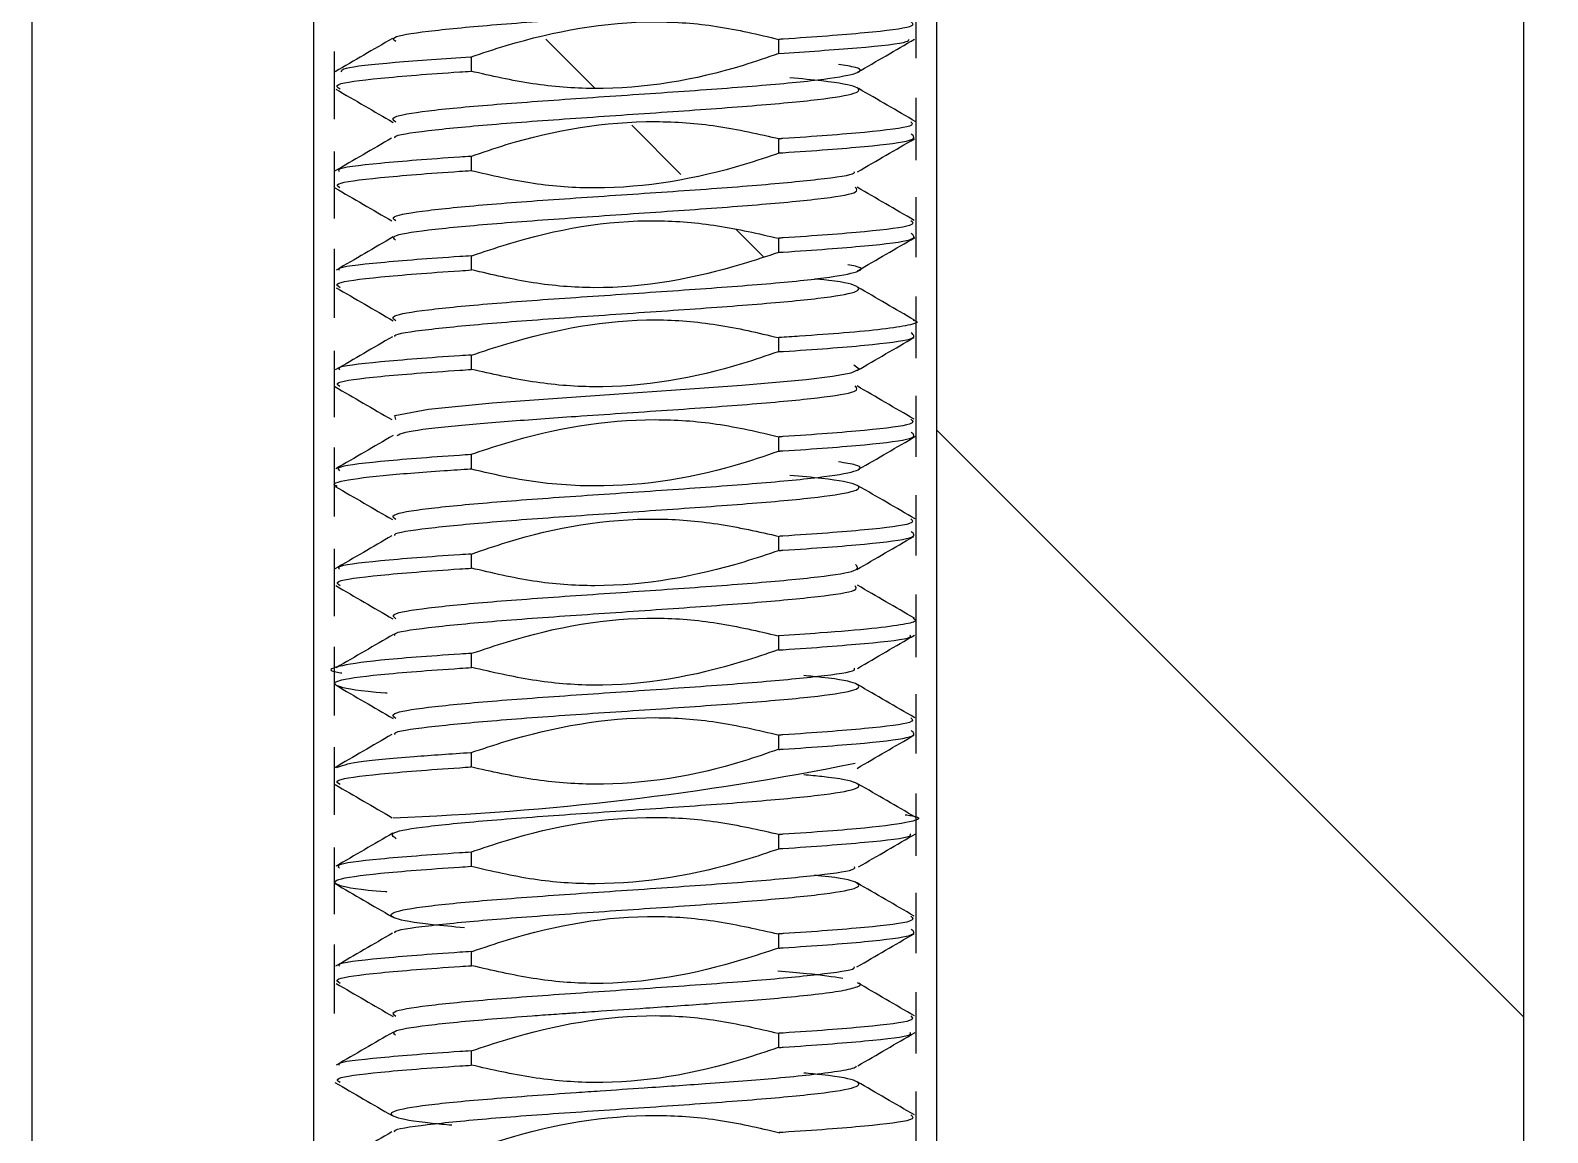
# Model space of a CAD drawing. Header units: millimetres. Extents: x 2 to 1187, y 2 to 839.
# Drawn here: x 167.85 to 169.758, y 437.91 to 439.297 of the extents above; entities that cross this region are included whole.
import ezdxf

# ---------------------------------------------------------------- set-up
doc = ezdxf.new("R2010")
doc.units = ezdxf.units.MM
doc.dimstyles.new('SLDDIMSTYLE0', dxfattribs={"dimtxt": 0.18, "dimasz": 3.302, "dimexe": 0, "dimexo": 0.0625, "dimgap": 0, "dimtad": 0, "dimtih": 1, "dimtoh": 1, "dimdec": 0, "dimrnd": 1e-09, "dimzin": 0, "dimdsep": 46, "dimtxsty": 'Standard', "dimsah": 1, "dimcen": 0.09, "dimadec": 0, "dimazin": 0, "dimtfac": 3.302, "dimtdec": 0, "dimtofl": 0, "dimtmove": 0, "dimatfit": 3, "dimfxl": 1, "dimfrac": 2, "dimtolj": 1, "dimtzin": 0, "dimarcsym": 0})

# ---------------------------------------------------------------- blocks, each defined once
blk = doc.blocks.new('SW_HATCH_1')
at = {"color": 0, "linetype": 'Continuous', "lineweight": 18}
for p, q in [((1.3776, -40.408), (1.3159, -40.3463)), ((1.486, -40.5164), (1.4241, -40.4545)), ((1.59, -40.6204), (1.5553, -40.5857)), ((2.5458, -41.5763), (1.8076, -40.838))]:
    blk.add_line(p, q, dxfattribs=at)

msp = doc.modelspace()

# ---------------------------------------------------------------- linework, layer by layer
at = {"color": 7, "linetype": 'Continuous', "lineweight": 25}
for p, q in [((167.8522, 435.3766), (167.8522, 440.6266)), ((169.728, 435.3766), (169.728, 440.6266)), ((168.206, 440.6203), (168.206, 435.3766)), ((168.9898, 435.3766), (168.9898, 440.6203)), ((168.9638, 439.262), (168.9638, 439.3371)), ((168.7914, 439.2676), (168.7914, 439.2854)), ((168.232, 439.27), (168.232, 439.1852)), ((168.4044, 439.2632), (168.4044, 439.2454)), ((168.9638, 439.1336), (168.9638, 439.2121)), ((168.7914, 439.1426), (168.7914, 439.1604)), ((168.232, 439.1445), (168.232, 439.0602)), ((168.4044, 439.1382), (168.4044, 439.1204)), ((168.9638, 439.0114), (168.9638, 439.0871)), ((168.232, 439.0219), (168.232, 438.9352)), ((168.7914, 439.0176), (168.7914, 439.0354)), ((168.4044, 439.0132), (168.4044, 438.9954)), ((168.9638, 438.8844), (168.9638, 438.9621)), ((168.7914, 438.8926), (168.7914, 438.9104)), ((168.232, 438.8937), (168.232, 438.8102)), ((168.4044, 438.8884), (168.4044, 438.8704)), ((168.9638, 438.7605), (168.9638, 438.8371)), ((168.232, 438.7721), (168.232, 438.6852)), ((168.7914, 438.7675), (168.7914, 438.7854)), ((168.4044, 438.7632), (168.4044, 438.7454)), ((168.9638, 438.6364), (168.9638, 438.7121)), ((168.7914, 438.6426), (168.7914, 438.6604)), ((168.232, 438.6445), (168.232, 438.5602)), ((168.4044, 438.6382), (168.4044, 438.6204)), ((168.9638, 438.5086), (168.9638, 438.5871)), ((168.7914, 438.5176), (168.7914, 438.5354)), ((168.232, 438.5213), (168.232, 438.4352)), ((168.4044, 438.5132), (168.4044, 438.4954)), ((168.9638, 438.3871), (168.9638, 438.4621)), ((168.7914, 438.3924), (168.7914, 438.4104)), ((168.232, 438.3954), (168.232, 438.3102)), ((168.4044, 438.3882), (168.4044, 438.3704)), ((168.9638, 438.2587), (168.9638, 438.3371)), ((168.7914, 438.2676), (168.7914, 438.2854)), ((168.232, 438.269), (168.232, 438.1852)), ((168.4044, 438.2632), (168.4044, 438.2454)), ((168.9638, 438.136), (168.9638, 438.2121)), ((168.7914, 438.1426), (168.7914, 438.1604)), ((168.232, 438.1472), (168.232, 438.0602)), ((168.4044, 438.1382), (168.4044, 438.1204)), ((168.9638, 438.0098), (168.9638, 438.0871)), ((168.7914, 438.0176), (168.7914, 438.0354)), ((168.4044, 438.0133), (168.4044, 437.9954)), ((168.9638, 437.8852), (168.9638, 437.9621))]:
    msp.add_line(p, q, dxfattribs=at)
at = {"color": 7, "linetype": 'Continuous', "lineweight": 25, "flags": 128}
msp.add_lwpolyline([(168.3095, 438.8073), (168.3083, 438.8126), (168.3507, 438.8204), (168.4308, 438.8282), (168.5363, 438.836), (168.5902, 438.8397), (168.6616, 438.8445), (168.7446, 438.8506), (168.8257, 438.8578), (168.8587, 438.8618), (168.8821, 438.8662), (168.8922, 438.8708), (168.8854, 438.8758), (168.8854, 438.8758)], dxfattribs=at)
at = {"color": 7, "linetype": 'Continuous', "lineweight": 18}
msp.add_circle((179.0979, 455.6266), 42.7508, dxfattribs=at)
at = {"color": 7, "linetype": 'Continuous', "lineweight": 25}
for centre, radius, start, end in [((179.0979, 455.6266), 56.25, 154.83497, 352.33774), ((168.1749, 441.9163), 3.6121, 272.0856, 281.377)]:
    msp.add_arc(centre, radius, start, end, dxfattribs=at)
for points, knots in [([(168.3095, 439.2826), (168.3073, 439.2843), (168.3019, 439.2887), (168.3452, 439.2957), (168.4259, 439.3035), (168.5345, 439.3114), (168.6523, 439.3191), (168.7619, 439.3268), (168.8465, 439.3346), (168.8936, 439.3424), (168.894, 439.3502), (168.8619, 439.3568), (168.8193, 439.3607), (168.8051, 439.362)], [0, 0, 0, 0, 0.0668033, 0.1650342, 0.2632653, 0.3614966, 0.4597068, 0.5579388, 0.6561721, 0.7544068, 0.852643, 0.9508805, 1, 1, 1, 1]), ([(168.4037, 439.2632), (168.4186, 439.2682), (168.4934, 439.2931), (168.5983, 439.312), (168.7142, 439.3037), (168.7653, 439.2916), (168.7913, 439.2854)], [0, 0, 0, 0, 0.119355, 0.600806, 0.797121, 1, 1, 1, 1]), ([(168.9574, 439.3078), (168.9597, 439.3057), (168.965, 439.3009), (168.9059, 439.2936), (168.8351, 439.2882), (168.7931, 439.2855), (168.7914, 439.2854)], [0, 0, 0, 0, 0.287056, 0.635998, 0.984941, 1, 1, 1, 1]), ([(168.3054, 439.2866), (168.2934, 439.2796), (168.2694, 439.2657), (168.2454, 439.2518), (168.2334, 439.2448)], [0, 0, 0, 0, 0.499668, 1, 1, 1, 1]), ([(168.7913, 439.2676), (168.8259, 439.27), (168.8975, 439.275), (168.9538, 439.281), (168.9547, 439.2847), (168.955, 439.2857)], [0, 0, 0, 0, 0.400528, 0.828748, 1, 1, 1, 1]), ([(168.8901, 439.244), (168.9021, 439.2509), (168.9261, 439.2648), (168.95, 439.2788), (168.962, 439.2857)], [0, 0, 0, 0, 0.499767, 1, 1, 1, 1]), ([(168.7911, 439.2676), (168.7763, 439.2625), (168.7016, 439.2367), (168.5963, 439.2188), (168.4807, 439.228), (168.4298, 439.2395), (168.4039, 439.2454)], [0, 0, 0, 0, 0.1194925, 0.6023388, 0.7979135, 1, 1, 1, 1]), ([(168.4041, 439.2632), (168.3706, 439.2609), (168.3016, 439.2561), (168.2442, 439.2499), (168.2413, 439.2462), (168.2403, 439.2448)], [0, 0, 0, 0, 0.381208, 0.783443, 1, 1, 1, 1]), ([(168.3098, 439.1812), (168.3068, 439.1834), (168.3003, 439.1882), (168.345, 439.1956), (168.4259, 439.2033), (168.4987, 439.2084), (168.5736, 439.2136), (168.6525, 439.2189), (168.7618, 439.2267), (168.8469, 439.2345), (168.8919, 439.2423), (168.8988, 439.2488), (168.8744, 439.2527), (168.8663, 439.254)], [0, 0, 0, 0, 0.089928, 0.197003, 0.304076, 0.411095, 0.411108, 0.51818, 0.625252, 0.732323, 0.839394, 0.946465, 1, 1, 1, 1]), ([(168.2397, 439.2227), (168.2364, 439.2247), (168.2288, 439.2294), (168.2837, 439.2366), (168.3547, 439.2422), (168.3994, 439.2451), (168.4042, 439.2454)], [0, 0, 0, 0, 0.2699279, 0.6145201, 0.9591129, 1, 1, 1, 1]), ([(168.3086, 439.1612), (168.3083, 439.1618), (168.3061, 439.1649), (168.3465, 439.1707), (168.4255, 439.1785), (168.5345, 439.1863), (168.6521, 439.1942), (168.7618, 439.202), (168.8463, 439.2098), (168.8935, 439.2176), (168.894, 439.2254), (168.8621, 439.2319), (168.8195, 439.2358), (168.8053, 439.2371)], [0, 0, 0, 0, 0.022531, 0.125422, 0.228314, 0.331205, 0.434097, 0.536988, 0.63988, 0.742771, 0.845663, 0.948554, 1, 1, 1, 1]), ([(168.2343, 439.2227), (168.2463, 439.2158), (168.2703, 439.2019), (168.2943, 439.188), (168.3062, 439.181)], [0, 0, 0, 0, 0.500202, 1, 1, 1, 1]), ([(168.9636, 439.1818), (168.9516, 439.1888), (168.9277, 439.2026), (168.9037, 439.2166), (168.8917, 439.2235)], [0, 0, 0, 0, 0.500245, 1, 1, 1, 1]), ([(168.4038, 439.1382), (168.4187, 439.1433), (168.4934, 439.169), (168.5987, 439.1866), (168.7148, 439.1781), (168.7663, 439.1664), (168.7925, 439.1604)], [0, 0, 0, 0, 0.119062, 0.600021, 0.795667, 1, 1, 1, 1]), ([(168.9572, 439.1818), (168.9589, 439.18), (168.9633, 439.1756), (168.9054, 439.1685), (168.8351, 439.1632), (168.7933, 439.1605), (168.7918, 439.1604)], [0, 0, 0, 0, 0.256516, 0.621392, 0.986268, 1, 1, 1, 1]), ([(168.3044, 439.1612), (168.2924, 439.1542), (168.2685, 439.1404), (168.2446, 439.1265), (168.2326, 439.1196)], [0, 0, 0, 0, 0.499873, 1, 1, 1, 1]), ([(168.7918, 439.1426), (168.7933, 439.1427), (168.8351, 439.1454), (168.9061, 439.1507), (168.9674, 439.1585), (168.961, 439.1637), (168.9578, 439.1663)], [0, 0, 0, 0, 0.012352, 0.341568, 0.670784, 1, 1, 1, 1]), ([(168.8903, 439.1189), (168.9022, 439.1259), (168.9261, 439.1397), (168.9501, 439.1536), (168.962, 439.1605)], [0, 0, 0, 0, 0.499833, 1, 1, 1, 1]), ([(168.4042, 439.1382), (168.3994, 439.1379), (168.3546, 439.135), (168.2854, 439.1295), (168.2348, 439.1236), (168.2379, 439.1203), (168.2386, 439.1196)], [0, 0, 0, 0, 0.0501823, 0.4696017, 0.889021, 1, 1, 1, 1]), ([(168.7926, 439.1426), (168.7777, 439.1376), (168.7029, 439.1124), (168.5978, 439.0942), (168.4815, 439.1021), (168.43, 439.1142), (168.4037, 439.1203)], [0, 0, 0, 0, 0.118987, 0.599138, 0.79537, 1, 1, 1, 1]), ([(168.2394, 439.0988), (168.2369, 439.1005), (168.2304, 439.1047), (168.284, 439.1116), (168.3546, 439.1172), (168.3993, 439.1201), (168.4041, 439.1204)], [0, 0, 0, 0, 0.234359, 0.595639, 0.956918, 1, 1, 1, 1]), ([(168.3095, 439.0572), (168.3073, 439.059), (168.3018, 439.0634), (168.3452, 439.0704), (168.4258, 439.0782), (168.5344, 439.086), (168.652, 439.0938), (168.7624, 439.1016), (168.844, 439.1095), (168.887, 439.1152), (168.8863, 439.1184), (168.8861, 439.119)], [0, 0, 0, 0, 0.0875344, 0.2139755, 0.3404165, 0.4668575, 0.5932986, 0.7197396, 0.8461806, 0.9726217, 1, 1, 1, 1]), ([(168.2329, 439.0988), (168.2449, 439.0918), (168.2689, 439.0779), (168.2928, 439.064), (168.3048, 439.0571)], [0, 0, 0, 0, 0.500239, 1, 1, 1, 1]), ([(168.3094, 439.033), (168.3074, 439.0346), (168.3025, 439.0389), (168.3455, 439.0457), (168.4261, 439.0535), (168.5347, 439.0613), (168.6523, 439.0692), (168.7622, 439.077), (168.8458, 439.0848), (168.894, 439.0923), (168.8894, 439.0972), (168.8873, 439.0995)], [0, 0, 0, 0, 0.073665, 0.191169, 0.308674, 0.426178, 0.543682, 0.661187, 0.778691, 0.896195, 1, 1, 1, 1]), ([(168.9615, 439.0578), (168.9496, 439.0647), (168.9257, 439.0786), (168.9018, 439.0925), (168.8898, 439.0994)], [0, 0, 0, 0, 0.500144, 1, 1, 1, 1]), ([(168.4054, 439.0133), (168.4203, 439.0183), (168.495, 439.0438), (168.6001, 439.0626), (168.715, 439.0526), (168.7654, 439.0411), (168.7908, 439.0353)], [0, 0, 0, 0, 0.1200507, 0.6049309, 0.800583, 1, 1, 1, 1]), ([(168.9574, 439.0578), (168.9598, 439.0557), (168.965, 439.0509), (168.9059, 439.0435), (168.8351, 439.0382), (168.793, 439.0355), (168.7912, 439.0354)], [0, 0, 0, 0, 0.2883465, 0.6363921, 0.9844377, 1, 1, 1, 1]), ([(168.7913, 439.0176), (168.793, 439.0177), (168.835, 439.0204), (168.9062, 439.0257), (168.9674, 439.0335), (168.961, 439.0387), (168.9578, 439.0413)], [0, 0, 0, 0, 0.014437, 0.342958, 0.671479, 1, 1, 1, 1]), ([(168.3064, 439.037), (168.2944, 439.03), (168.2705, 439.0161), (168.2466, 439.0022), (168.2346, 438.9952)], [0, 0, 0, 0, 0.49976, 1, 1, 1, 1]), ([(168.8903, 438.9944), (168.9023, 439.0014), (168.9263, 439.0153), (168.9502, 439.0292), (168.9622, 439.0361)], [0, 0, 0, 0, 0.499684, 1, 1, 1, 1]), ([(168.4048, 439.0132), (168.3999, 439.0129), (168.3549, 439.01), (168.286, 439.0045), (168.2357, 438.9988), (168.2381, 438.9957), (168.2384, 438.9952)], [0, 0, 0, 0, 0.053011, 0.486992, 0.920973, 1, 1, 1, 1]), ([(168.3096, 438.9314), (168.307, 438.9335), (168.3009, 438.9381), (168.3451, 438.9454), (168.4261, 438.9532), (168.5346, 438.961), (168.6524, 438.9688), (168.7618, 438.9766), (168.8471, 438.9845), (168.891, 438.9923), (168.9002, 438.9981), (168.8814, 439.0013), (168.878, 439.0018)], [0, 0, 0, 0, 0.087538, 0.198464, 0.309391, 0.420317, 0.531243, 0.642169, 0.753095, 0.864021, 0.974948, 1, 1, 1, 1]), ([(168.791, 439.0175), (168.7761, 439.0126), (168.7013, 438.9876), (168.5965, 438.968), (168.4813, 438.9776), (168.4309, 438.9894), (168.4054, 438.9954)], [0, 0, 0, 0, 0.1199516, 0.6038609, 0.7997544, 1, 1, 1, 1]), ([(168.2396, 438.9731), (168.2366, 438.975), (168.2295, 438.9795), (168.284, 438.9866), (168.3549, 438.9922), (168.3998, 438.9951), (168.4047, 438.9954)], [0, 0, 0, 0, 0.256836, 0.607034, 0.957232, 1, 1, 1, 1]), ([(168.3086, 438.9112), (168.3083, 438.9118), (168.3062, 438.9149), (168.3467, 438.9207), (168.4257, 438.9285), (168.5348, 438.9363), (168.6525, 438.9442), (168.7621, 438.952), (168.8465, 438.9598), (168.8939, 438.9676), (168.8928, 438.9755), (168.8695, 438.9809), (168.8393, 438.9838), (168.8364, 438.9841)], [0, 0, 0, 0, 0.022177, 0.129544, 0.236911, 0.344279, 0.451634, 0.558988, 0.666341, 0.773694, 0.881047, 0.988399, 1, 1, 1, 1]), ([(168.2346, 438.9731), (168.2466, 438.9662), (168.2705, 438.9523), (168.2945, 438.9384), (168.3064, 438.9314)], [0, 0, 0, 0, 0.500264, 1, 1, 1, 1]), ([(168.9619, 438.9322), (168.9499, 438.9392), (168.926, 438.9531), (168.9021, 438.967), (168.8901, 438.974)], [0, 0, 0, 0, 0.500287, 1, 1, 1, 1]), ([(168.4046, 438.8882), (168.4195, 438.8932), (168.4943, 438.9181), (168.5991, 438.9377), (168.7144, 438.9283), (168.765, 438.9164), (168.7905, 438.9104)], [0, 0, 0, 0, 0.119853, 0.60333, 0.799357, 1, 1, 1, 1]), ([(168.9604, 438.9322), (168.9615, 438.9319), (168.9695, 438.9298), (168.9567, 438.926), (168.9256, 438.9209), (168.8769, 438.9164), (168.83, 438.9129), (168.8, 438.9109), (168.7911, 438.9104)], [0, 0, 0, 0, 0.042419, 0.292337, 0.522, 0.731379, 0.920447, 1, 1, 1, 1]), ([(168.3053, 438.9113), (168.2933, 438.9044), (168.2694, 438.8905), (168.2455, 438.8766), (168.2335, 438.8697)], [0, 0, 0, 0, 0.499773, 1, 1, 1, 1]), ([(168.7911, 438.8926), (168.793, 438.8927), (168.8351, 438.8954), (168.9064, 438.9008), (168.9675, 438.9086), (168.961, 438.9138), (168.9577, 438.9164)], [0, 0, 0, 0, 0.015437, 0.343625, 0.671813, 1, 1, 1, 1]), ([(168.8898, 438.869), (168.9017, 438.8759), (168.9256, 438.8898), (168.9495, 438.9037), (168.9614, 438.9106)], [0, 0, 0, 0, 0.4998499, 1, 1, 1, 1]), ([(168.4044, 438.8884), (168.3997, 438.8881), (168.3548, 438.8852), (168.2856, 438.8798), (168.2349, 438.8739), (168.238, 438.8707), (168.2386, 438.87)], [0, 0, 0, 0, 0.050249, 0.471166, 0.892091, 1, 1, 1, 1]), ([(168.7904, 438.8925), (168.7756, 438.8875), (168.7009, 438.8619), (168.5957, 438.8433), (168.4806, 438.8532), (168.4302, 438.8647), (168.4048, 438.8704)], [0, 0, 0, 0, 0.119969, 0.60459, 0.800833, 1, 1, 1, 1]), ([(168.2394, 438.8487), (168.2369, 438.8504), (168.2306, 438.8547), (168.2842, 438.8616), (168.3549, 438.8671), (168.3997, 438.87), (168.4045, 438.8704)], [0, 0, 0, 0, 0.2329441, 0.5947753, 0.9566076, 1, 1, 1, 1]), ([(168.2328, 438.8488), (168.2448, 438.8419), (168.2687, 438.828), (168.2926, 438.8141), (168.3045, 438.8072)], [0, 0, 0, 0, 0.500135, 1, 1, 1, 1]), ([(168.3113, 438.7871), (168.3136, 438.7885), (168.3197, 438.7924), (168.3707, 438.7984), (168.4463, 438.805), (168.5425, 438.8119), (168.6521, 438.8191), (168.7619, 438.8269), (168.8457, 438.8347), (168.894, 438.8423), (168.8895, 438.8472), (168.8873, 438.8495)], [0, 0, 0, 0, 0.070597, 0.184323, 0.290579, 0.389348, 0.514229, 0.63916, 0.764091, 0.889022, 1, 1, 1, 1]), ([(168.9613, 438.8079), (168.9494, 438.8148), (168.9254, 438.8287), (168.9016, 438.8426), (168.8896, 438.8495)], [0, 0, 0, 0, 0.500194, 1, 1, 1, 1]), ([(168.4032, 438.7632), (168.4181, 438.7682), (168.4928, 438.7935), (168.5981, 438.8115), (168.7144, 438.8036), (168.766, 438.7916), (168.7923, 438.7854)], [0, 0, 0, 0, 0.118944, 0.599, 0.795136, 1, 1, 1, 1]), ([(168.9574, 438.8079), (168.9598, 438.8058), (168.9651, 438.801), (168.9058, 438.7936), (168.8351, 438.7883), (168.7933, 438.7856), (168.7917, 438.7855)], [0, 0, 0, 0, 0.2907816, 0.6387387, 0.9866967, 1, 1, 1, 1]), ([(168.7917, 438.7676), (168.7932, 438.7677), (168.8351, 438.7703), (168.9061, 438.7757), (168.9674, 438.7835), (168.961, 438.7887), (168.9578, 438.7913)], [0, 0, 0, 0, 0.012756, 0.341836, 0.670918, 1, 1, 1, 1]), ([(168.3063, 438.7872), (168.2943, 438.7803), (168.2703, 438.7663), (168.2463, 438.7524), (168.2343, 438.7455)], [0, 0, 0, 0, 0.499737, 1, 1, 1, 1]), ([(168.8915, 438.7447), (168.9035, 438.7516), (168.9275, 438.7655), (168.9515, 438.7794), (168.9635, 438.7864)], [0, 0, 0, 0, 0.499781, 1, 1, 1, 1]), ([(168.404, 438.7632), (168.3992, 438.7629), (168.3545, 438.76), (168.2845, 438.7544), (168.2326, 438.748), (168.2375, 438.7442), (168.239, 438.743)], [0, 0, 0, 0, 0.046004, 0.433939, 0.821873, 1, 1, 1, 1]), ([(168.3097, 438.6815), (168.307, 438.6835), (168.3009, 438.6881), (168.345, 438.6954), (168.4259, 438.7032), (168.5344, 438.711), (168.6522, 438.7189), (168.7617, 438.7267), (168.8468, 438.7345), (168.8919, 438.7423), (168.8988, 438.7488), (168.8745, 438.7527), (168.8664, 438.754)], [0, 0, 0, 0, 0.08366, 0.19146, 0.29926, 0.40706, 0.514868, 0.622676, 0.730484, 0.83829, 0.946097, 1, 1, 1, 1]), ([(168.7921, 438.7676), (168.7735, 438.7613), (168.6948, 438.7345), (168.5791, 438.7178), (168.4673, 438.73), (168.4199, 438.7413), (168.4032, 438.7453)], [0, 0, 0, 0, 0.149928, 0.630878, 0.86959, 1, 1, 1, 1]), ([(168.236, 438.7232), (168.2342, 438.724), (168.2294, 438.7262), (168.2418, 438.7308), (168.284, 438.7366), (168.3499, 438.7418), (168.3926, 438.7446), (168.404, 438.7454)], [0, 0, 0, 0, 0.109411, 0.292163, 0.619681, 0.898848, 1, 1, 1, 1]), ([(168.3087, 438.661), (168.3083, 438.6617), (168.306, 438.6649), (168.3465, 438.6707), (168.4257, 438.6785), (168.5346, 438.6863), (168.6522, 438.6942), (168.7619, 438.702), (168.8464, 438.7098), (168.8935, 438.7176), (168.894, 438.7254), (168.862, 438.7319), (168.8195, 438.7358), (168.8053, 438.7371)], [0, 0, 0, 0, 0.024441, 0.127131, 0.229822, 0.332512, 0.435203, 0.537893, 0.640584, 0.743274, 0.845964, 0.948655, 1, 1, 1, 1]), ([(168.2335, 438.7232), (168.2455, 438.7162), (168.2695, 438.7023), (168.2935, 438.6884), (168.3055, 438.6814)], [0, 0, 0, 0, 0.500306, 1, 1, 1, 1]), ([(168.9628, 438.6823), (168.9508, 438.6893), (168.9268, 438.7032), (168.9028, 438.7171), (168.8908, 438.7241)], [0, 0, 0, 0, 0.500238, 1, 1, 1, 1]), ([(168.4049, 438.6382), (168.4197, 438.6433), (168.4944, 438.669), (168.5997, 438.6871), (168.7151, 438.6777), (168.7659, 438.6662), (168.7917, 438.6604)], [0, 0, 0, 0, 0.1196182, 0.6029603, 0.7985642, 1, 1, 1, 1]), ([(168.9573, 438.6824), (168.9594, 438.6804), (168.9642, 438.6758), (168.9056, 438.6685), (168.8351, 438.6632), (168.7932, 438.6605), (168.7915, 438.6604)], [0, 0, 0, 0, 0.274623, 0.630057, 0.985492, 1, 1, 1, 1]), ([(168.3047, 438.6611), (168.2927, 438.6541), (168.2688, 438.6402), (168.2449, 438.6263), (168.2329, 438.6194)], [0, 0, 0, 0, 0.499822, 1, 1, 1, 1]), ([(168.7916, 438.6426), (168.7932, 438.6427), (168.8351, 438.6454), (168.9061, 438.6507), (168.9674, 438.6585), (168.961, 438.6637), (168.9578, 438.6663)], [0, 0, 0, 0, 0.013168, 0.342112, 0.671056, 1, 1, 1, 1]), ([(168.8892, 438.6186), (168.9011, 438.6256), (168.925, 438.6395), (168.949, 438.6534), (168.9609, 438.6603)], [0, 0, 0, 0, 0.499759, 1, 1, 1, 1]), ([(168.4045, 438.6382), (168.3997, 438.6379), (168.3548, 438.635), (168.2854, 438.6295), (168.2346, 438.6235), (168.2379, 438.6202), (168.2386, 438.6194)], [0, 0, 0, 0, 0.05044, 0.465445, 0.88045, 1, 1, 1, 1]), ([(168.7919, 438.6426), (168.777, 438.6376), (168.7022, 438.6127), (168.5973, 438.5936), (168.4815, 438.6022), (168.4306, 438.6143), (168.4047, 438.6204)], [0, 0, 0, 0, 0.119477, 0.601407, 0.797686, 1, 1, 1, 1]), ([(168.2395, 438.5983), (168.2367, 438.6002), (168.2299, 438.6046), (168.284, 438.6116), (168.3548, 438.6172), (168.3996, 438.6201), (168.4045, 438.6204)], [0, 0, 0, 0, 0.2485516, 0.6027962, 0.9570407, 1, 1, 1, 1]), ([(168.3096, 438.5568), (168.3071, 438.5587), (168.3013, 438.5632), (168.3451, 438.5704), (168.426, 438.5782), (168.5345, 438.586), (168.6522, 438.5938), (168.762, 438.6016), (168.8459, 438.6095), (168.8952, 438.6173), (168.8901, 438.6225), (168.8875, 438.6251)], [0, 0, 0, 0, 0.085154, 0.199509, 0.313865, 0.428221, 0.542577, 0.656933, 0.771288, 0.885644, 1, 1, 1, 1]), ([(168.2341, 438.5984), (168.2461, 438.5914), (168.2699, 438.5776), (168.2938, 438.5637), (168.3057, 438.5567)], [0, 0, 0, 0, 0.5001826, 1, 1, 1, 1]), ([(168.3087, 438.5359), (168.3083, 438.5365), (168.3059, 438.5398), (168.3466, 438.5457), (168.4259, 438.5535), (168.5349, 438.5613), (168.6525, 438.5692), (168.7624, 438.577), (168.8456, 438.5848), (168.8922, 438.5919), (168.8885, 438.5964), (168.887, 438.5982)], [0, 0, 0, 0, 0.031959, 0.157381, 0.282803, 0.408226, 0.533633, 0.65904, 0.784447, 0.909853, 1, 1, 1, 1]), ([(168.9618, 438.5574), (168.9498, 438.5643), (168.926, 438.5782), (168.9021, 438.592), (168.8902, 438.599)], [0, 0, 0, 0, 0.500129, 1, 1, 1, 1]), ([(168.4053, 438.5133), (168.4202, 438.5183), (168.495, 438.5434), (168.5998, 438.5629), (168.7147, 438.5529), (168.7649, 438.5412), (168.7903, 438.5353)], [0, 0, 0, 0, 0.1201546, 0.6050747, 0.800618, 1, 1, 1, 1]), ([(168.9602, 438.5574), (168.9619, 438.5564), (168.9663, 438.5538), (168.9502, 438.5495), (168.9109, 438.5443), (168.8545, 438.5395), (168.8089, 438.5365), (168.791, 438.5353)], [0, 0, 0, 0, 0.133972, 0.352516, 0.587456, 0.838774, 1, 1, 1, 1]), ([(168.3065, 438.5369), (168.2945, 438.53), (168.2706, 438.516), (168.2467, 438.5022), (168.2348, 438.4952)], [0, 0, 0, 0, 0.499761, 1, 1, 1, 1]), ([(168.791, 438.5175), (168.7929, 438.5176), (168.8351, 438.5204), (168.9044, 438.5257), (168.9586, 438.5318), (168.9568, 438.5352), (168.9563, 438.5361)], [0, 0, 0, 0, 0.019807, 0.440425, 0.861044, 1, 1, 1, 1]), ([(168.8903, 438.4944), (168.9022, 438.5014), (168.9261, 438.5153), (168.95, 438.5292), (168.962, 438.5361)], [0, 0, 0, 0, 0.4997526, 1, 1, 1, 1]), ([(168.4047, 438.5132), (168.3999, 438.5129), (168.3551, 438.51), (168.2817, 438.5045), (168.2326, 438.4967), (168.2215, 438.4914), (168.2411, 438.4887), (168.2416, 438.4886)], [0, 0, 0, 0, 0.038298, 0.356154, 0.67401, 0.991866, 1, 1, 1, 1]), ([(168.7903, 438.5175), (168.7755, 438.5125), (168.7007, 438.4873), (168.5958, 438.4679), (168.481, 438.478), (168.4308, 438.4896), (168.4054, 438.4954)], [0, 0, 0, 0, 0.120177, 0.605319, 0.80085, 1, 1, 1, 1]), ([(168.2989, 438.463), (168.2982, 438.4631), (168.2631, 438.4658), (168.2339, 438.471), (168.2279, 438.4788), (168.283, 438.4866), (168.355, 438.4922), (168.3999, 438.4951), (168.4047, 438.4954)], [0, 0, 0, 0, 0.005285, 0.246626, 0.487968, 0.729309, 0.970651, 1, 1, 1, 1]), ([(168.3096, 438.4314), (168.307, 438.4335), (168.3009, 438.4381), (168.3452, 438.4454), (168.4262, 438.4532), (168.5348, 438.461), (168.6523, 438.4688), (168.7626, 438.4766), (168.8445, 438.4845), (168.8877, 438.4904), (168.8865, 438.4937), (168.8863, 438.4945)], [0, 0, 0, 0, 0.097455, 0.221415, 0.345375, 0.469335, 0.593295, 0.717254, 0.841214, 0.965174, 1, 1, 1, 1]), ([(168.3087, 438.411), (168.3082, 438.4116), (168.3059, 438.4149), (168.3464, 438.4207), (168.4256, 438.4285), (168.5346, 438.4364), (168.6522, 438.4441), (168.7619, 438.4518), (168.8464, 438.4596), (168.8937, 438.4674), (168.8934, 438.4752), (168.8662, 438.4812), (168.8306, 438.4845), (168.8229, 438.4853)], [0, 0, 0, 0, 0.02515, 0.130219, 0.235288, 0.340358, 0.44539, 0.550466, 0.655543, 0.760621, 0.865701, 0.970783, 1, 1, 1, 1]), ([(168.2343, 438.4732), (168.2462, 438.4662), (168.2702, 438.4523), (168.2941, 438.4384), (168.3061, 438.4314)], [0, 0, 0, 0, 0.500248, 1, 1, 1, 1]), ([(168.9621, 438.4323), (168.9501, 438.4392), (168.9261, 438.4531), (168.9021, 438.4671), (168.8902, 438.474)], [0, 0, 0, 0, 0.500331, 1, 1, 1, 1]), ([(168.4036, 438.3882), (168.4184, 438.3932), (168.4932, 438.4182), (168.5982, 438.4369), (168.7142, 438.4287), (168.7654, 438.4166), (168.7915, 438.4104)], [0, 0, 0, 0, 0.1192764, 0.6004302, 0.7967552, 1, 1, 1, 1]), ([(168.9572, 438.4323), (168.9593, 438.4303), (168.9641, 438.4258), (168.9057, 438.4186), (168.8351, 438.4132), (168.7931, 438.4105), (168.7914, 438.4104)], [0, 0, 0, 0, 0.271045, 0.627974, 0.984904, 1, 1, 1, 1]), ([(168.3045, 438.4111), (168.2925, 438.4041), (168.2685, 438.3902), (168.2445, 438.3763), (168.2326, 438.3694)], [0, 0, 0, 0, 0.499726, 1, 1, 1, 1]), ([(168.7914, 438.3924), (168.7931, 438.3925), (168.8351, 438.3952), (168.9062, 438.4005), (168.9675, 438.4083), (168.961, 438.4135), (168.9578, 438.4161)], [0, 0, 0, 0, 0.014101, 0.342731, 0.671364, 1, 1, 1, 1]), ([(168.8896, 438.3686), (168.9015, 438.3756), (168.9254, 438.3895), (168.9494, 438.4034), (168.9614, 438.4103)], [0, 0, 0, 0, 0.499824, 1, 1, 1, 1]), ([(168.7913, 438.3926), (168.7764, 438.3875), (168.7018, 438.3617), (168.5964, 438.3439), (168.4807, 438.353), (168.4297, 438.3645), (168.4037, 438.3704)], [0, 0, 0, 0, 0.1194092, 0.6019164, 0.7974776, 1, 1, 1, 1]), ([(168.2396, 438.3482), (168.2366, 438.3501), (168.2296, 438.3545), (168.2839, 438.3616), (168.3546, 438.3672), (168.3994, 438.3701), (168.4041, 438.3704)], [0, 0, 0, 0, 0.252774, 0.605501, 0.958228, 1, 1, 1, 1]), ([(168.4041, 438.3882), (168.3794, 438.3865), (168.3208, 438.3825), (168.2538, 438.3763), (168.241, 438.3717), (168.2346, 438.3693)], [0, 0, 0, 0, 0.26676, 0.632337, 1, 1, 1, 1]), ([(168.31, 438.2801), (168.3063, 438.2827), (168.2987, 438.2879), (168.3447, 438.2957), (168.426, 438.3035), (168.5344, 438.3113), (168.6522, 438.3192), (168.7618, 438.327), (168.8463, 438.3348), (168.8937, 438.3426), (168.8935, 438.3504), (168.8663, 438.3563), (168.8307, 438.3597), (168.8229, 438.3604)], [0, 0, 0, 0, 0.0972779, 0.1945557, 0.2918336, 0.3891114, 0.4863893, 0.5836672, 0.680945, 0.7782229, 0.8755008, 0.9727786, 1, 1, 1, 1]), ([(168.2332, 438.3482), (168.2452, 438.3413), (168.2691, 438.3274), (168.2931, 438.3136), (168.305, 438.3066)], [0, 0, 0, 0, 0.500121, 1, 1, 1, 1]), ([(168.963, 438.3072), (168.9511, 438.3142), (168.9271, 438.328), (168.9032, 438.3419), (168.8912, 438.3489)], [0, 0, 0, 0, 0.500154, 1, 1, 1, 1]), ([(168.404, 438.2632), (168.4188, 438.2683), (168.4935, 438.294), (168.5988, 438.3116), (168.7149, 438.303), (168.7662, 438.2914), (168.7925, 438.2854)], [0, 0, 0, 0, 0.119122, 0.600375, 0.795978, 1, 1, 1, 1]), ([(168.9502, 438.3103), (168.9529, 438.3099), (168.9741, 438.3069), (168.9617, 438.3013), (168.9077, 438.2935), (168.8351, 438.2882), (168.7933, 438.2855), (168.7918, 438.2854)], [0, 0, 0, 0, 0.0457576, 0.3598759, 0.6739941, 0.9881123, 1, 1, 1, 1]), ([(168.306, 438.2871), (168.294, 438.2802), (168.2701, 438.2663), (168.2461, 438.2524), (168.2342, 438.2454)], [0, 0, 0, 0, 0.4998429, 1, 1, 1, 1]), ([(168.7918, 438.2676), (168.7933, 438.2677), (168.8351, 438.2704), (168.9044, 438.2757), (168.9589, 438.2819), (168.9569, 438.2854), (168.9564, 438.2864)], [0, 0, 0, 0, 0.015615, 0.431011, 0.846407, 1, 1, 1, 1]), ([(168.8916, 438.2447), (168.9035, 438.2517), (168.9275, 438.2656), (168.9515, 438.2795), (168.9635, 438.2864)], [0, 0, 0, 0, 0.499777, 1, 1, 1, 1]), ([(168.4042, 438.2632), (168.3994, 438.2629), (168.3546, 438.26), (168.2846, 438.2545), (168.2327, 438.2481), (168.2375, 438.2443), (168.239, 438.2431)], [0, 0, 0, 0, 0.0464865, 0.4340404, 0.8215943, 1, 1, 1, 1]), ([(168.7925, 438.2676), (168.7777, 438.2626), (168.7029, 438.2374), (168.5978, 438.2191), (168.4815, 438.2271), (168.43, 438.2392), (168.4038, 438.2453)], [0, 0, 0, 0, 0.119031, 0.599313, 0.795588, 1, 1, 1, 1]), ([(168.2988, 438.2131), (168.2981, 438.2131), (168.2632, 438.2158), (168.234, 438.221), (168.2278, 438.2288), (168.2828, 438.2366), (168.3546, 438.2422), (168.3994, 438.2451), (168.4042, 438.2454)], [0, 0, 0, 0, 0.004473, 0.246132, 0.487791, 0.729451, 0.97111, 1, 1, 1, 1]), ([(168.3959, 438.1681), (168.3817, 438.1694), (168.3383, 438.1733), (168.3036, 438.1798), (168.3004, 438.1876), (168.3442, 438.1954), (168.4261, 438.2032), (168.5344, 438.211), (168.652, 438.2188), (168.7623, 438.2266), (168.8444, 438.2345), (168.888, 438.2405), (168.8867, 438.244), (168.8863, 438.2448)], [0, 0, 0, 0, 0.049713, 0.1516, 0.253486, 0.355373, 0.457259, 0.559146, 0.661032, 0.762919, 0.864806, 0.966692, 1, 1, 1, 1]), ([(168.2331, 438.2237), (168.2451, 438.2168), (168.2691, 438.2028), (168.2931, 438.1889), (168.305, 438.182)], [0, 0, 0, 0, 0.500329, 1, 1, 1, 1]), ([(168.3086, 438.1615), (168.3083, 438.1619), (168.3064, 438.165), (168.3468, 438.1707), (168.4257, 438.1785), (168.5348, 438.1863), (168.6524, 438.1942), (168.762, 438.202), (168.8464, 438.2098), (168.8939, 438.2176), (168.8929, 438.2254), (168.8695, 438.2309), (168.8392, 438.2338), (168.8362, 438.2341)], [0, 0, 0, 0, 0.019805, 0.127376, 0.234947, 0.342517, 0.450088, 0.557659, 0.665229, 0.7728, 0.880371, 0.987941, 1, 1, 1, 1]), ([(168.9614, 438.1828), (168.9495, 438.1898), (168.9255, 438.2037), (168.9016, 438.2176), (168.8896, 438.2245)], [0, 0, 0, 0, 0.500222, 1, 1, 1, 1]), ([(168.4055, 438.1383), (168.4203, 438.1433), (168.4951, 438.1687), (168.6001, 438.1877), (168.715, 438.1776), (168.7653, 438.1661), (168.7907, 438.1603)], [0, 0, 0, 0, 0.120095, 0.605104, 0.80073, 1, 1, 1, 1]), ([(168.9574, 438.1828), (168.9598, 438.1807), (168.9651, 438.1759), (168.9059, 438.1685), (168.8351, 438.1632), (168.793, 438.1605), (168.7912, 438.1604)], [0, 0, 0, 0, 0.2887399, 0.6365013, 0.9842628, 1, 1, 1, 1]), ([(168.3056, 438.1615), (168.2937, 438.1545), (168.2697, 438.1406), (168.2458, 438.1267), (168.2339, 438.1198)], [0, 0, 0, 0, 0.4997486, 1, 1, 1, 1]), ([(168.7912, 438.1425), (168.793, 438.1427), (168.8351, 438.1454), (168.9062, 438.1507), (168.9674, 438.1585), (168.961, 438.1637), (168.9578, 438.1663)], [0, 0, 0, 0, 0.014627, 0.343085, 0.671542, 1, 1, 1, 1]), ([(168.8895, 438.1189), (168.9014, 438.1259), (168.9254, 438.1398), (168.9493, 438.1537), (168.9613, 438.1607)], [0, 0, 0, 0, 0.499712, 1, 1, 1, 1]), ([(168.7908, 438.1425), (168.776, 438.1376), (168.7012, 438.1126), (168.5964, 438.0929), (168.4813, 438.1027), (168.4309, 438.1145), (168.4054, 438.1204)], [0, 0, 0, 0, 0.120009, 0.604182, 0.79997, 1, 1, 1, 1]), ([(168.4048, 438.1382), (168.3999, 438.1379), (168.3549, 438.135), (168.2857, 438.1295), (168.2351, 438.1236), (168.238, 438.1204), (168.2386, 438.1198)], [0, 0, 0, 0, 0.051657, 0.474624, 0.897591, 1, 1, 1, 1]), ([(168.2396, 438.0981), (168.2366, 438.1), (168.2296, 438.1045), (168.284, 438.1116), (168.3549, 438.1172), (168.3999, 438.1201), (168.4047, 438.1204)], [0, 0, 0, 0, 0.255366, 0.606253, 0.95714, 1, 1, 1, 1]), ([(168.3096, 438.0565), (168.307, 438.0586), (168.301, 438.0632), (168.3452, 438.0704), (168.4261, 438.0782), (168.5347, 438.086), (168.6522, 438.0938), (168.7626, 438.1016), (168.8441, 438.1095), (168.887, 438.1152), (168.8863, 438.1184), (168.8862, 438.119)], [0, 0, 0, 0, 0.096875, 0.221995, 0.347115, 0.472236, 0.597356, 0.722476, 0.847596, 0.972716, 1, 1, 1, 1]), ([(168.8717, 438.1043), (168.8589, 438.1063), (168.8393, 438.1094), (168.8027, 438.1126), (168.79, 438.1137)], [0, 0, 0, 0, 0.652485, 1, 1, 1, 1]), ([(168.2345, 438.0982), (168.2465, 438.0912), (168.2704, 438.0774), (168.2942, 438.0635), (168.3061, 438.0565)], [0, 0, 0, 0, 0.500167, 1, 1, 1, 1]), ([(168.3093, 438.033), (168.3075, 438.0346), (168.3026, 438.0389), (168.3454, 438.0457), (168.4127, 438.0522), (168.472, 438.0568), (168.5036, 438.0591), (168.5198, 438.0602), (168.528, 438.0608), (168.5321, 438.0611), (168.5341, 438.0612), (168.5352, 438.0613), (168.5357, 438.0613), (168.5359, 438.0613), (168.5361, 438.0613), (168.5466, 438.0621), (168.5757, 438.064), (168.632, 438.0678), (168.7105, 438.0732), (168.782, 438.0788), (168.8348, 438.084), (168.8698, 438.0885), (168.8897, 438.0934), (168.8971, 438.0968), (168.8908, 438.0987), (168.8906, 438.0987)], [0, 0, 0, 0, 0.0730624, 0.1918196, 0.3105772, 0.3702423, 0.4001108, 0.4150495, 0.4225194, 0.4262544, 0.4281219, 0.4290557, 0.4295226, 0.429756, 0.4298727, 0.4298932, 0.463182, 0.521035, 0.6033577, 0.710016, 0.7727476, 0.8416019, 0.9165719, 0.99765, 1, 1, 1, 1]), ([(168.9619, 438.0572), (168.95, 438.0642), (168.9261, 438.078), (168.9022, 438.0919), (168.8903, 438.0989)], [0, 0, 0, 0, 0.500201, 1, 1, 1, 1]), ([(168.4045, 438.0132), (168.4193, 438.0182), (168.4942, 438.0431), (168.599, 438.0626), (168.7144, 438.0534), (168.765, 438.0414), (168.7906, 438.0354)], [0, 0, 0, 0, 0.119781, 0.602948, 0.799047, 1, 1, 1, 1]), ([(168.9572, 438.0572), (168.9593, 438.0553), (168.964, 438.0507), (168.9058, 438.0435), (168.8351, 438.0382), (168.793, 438.0355), (168.7911, 438.0354)], [0, 0, 0, 0, 0.268405, 0.625931, 0.983458, 1, 1, 1, 1]), ([(168.3065, 438.037), (168.2946, 438.0301), (168.2707, 438.0162), (168.2468, 438.0023), (168.2348, 437.9954)], [0, 0, 0, 0, 0.499796, 1, 1, 1, 1]), ([(168.7911, 438.0176), (168.793, 438.0177), (168.8352, 438.0204), (168.9046, 438.0258), (168.9588, 438.0319), (168.9569, 438.0354), (168.9564, 438.0363)], [0, 0, 0, 0, 0.019525, 0.436587, 0.853648, 1, 1, 1, 1]), ([(168.8908, 437.9947), (168.9028, 438.0016), (168.9267, 438.0155), (168.9505, 438.0294), (168.9625, 438.0363)], [0, 0, 0, 0, 0.499838, 1, 1, 1, 1]), ([(168.4044, 438.0133), (168.3996, 438.013), (168.3548, 438.0101), (168.2861, 438.0046), (168.2358, 437.999), (168.2381, 437.9959), (168.2384, 437.9955)], [0, 0, 0, 0, 0.052042, 0.489409, 0.92678, 1, 1, 1, 1]), ([(168.7905, 438.0175), (168.7757, 438.0125), (168.701, 437.9869), (168.5958, 437.9684), (168.4807, 437.9782), (168.4302, 437.9896), (168.4047, 437.9954)], [0, 0, 0, 0, 0.119906, 0.604308, 0.799984, 1, 1, 1, 1]), ([(168.2395, 437.9735), (168.2368, 437.9753), (168.2302, 437.9796), (168.2841, 437.9866), (168.3549, 437.9921), (168.3997, 437.995), (168.4045, 437.9954)], [0, 0, 0, 0, 0.241035, 0.599115, 0.957195, 1, 1, 1, 1]), ([(168.38, 437.9197), (168.3715, 437.9205), (168.3343, 437.9239), (168.304, 437.9298), (168.3004, 437.9376), (168.3444, 437.9454), (168.4263, 437.9532), (168.5085, 437.9591), (168.5746, 437.9636), (168.63, 437.9674), (168.7081, 437.9727), (168.7796, 437.9782), (168.8333, 437.9834), (168.8676, 437.9879), (168.8879, 437.9918), (168.8886, 437.9941), (168.8888, 437.9947)], [0, 0, 0, 0, 0.03085, 0.134728, 0.238606, 0.342484, 0.44636, 0.550197, 0.578102, 0.627835, 0.699314, 0.792417, 0.847319, 0.907661, 0.973436, 1, 1, 1, 1]), ([(168.233, 437.9736), (168.245, 437.9667), (168.269, 437.9528), (168.2929, 437.9388), (168.3049, 437.9319)], [0, 0, 0, 0, 0.500222, 1, 1, 1, 1]), ([(168.3083, 437.9113), (168.308, 437.9118), (168.3056, 437.9149), (168.3456, 437.9206), (168.4245, 437.9285), (168.5341, 437.9363), (168.652, 437.9441), (168.7618, 437.9519), (168.8463, 437.9597), (168.8937, 437.9676), (168.8935, 437.9754), (168.8662, 437.9813), (168.8307, 437.9846), (168.8229, 437.9854)], [0, 0, 0, 0, 0.019739, 0.125557, 0.231653, 0.338028, 0.443425, 0.54885, 0.654275, 0.7597, 0.865126, 0.970552, 1, 1, 1, 1]), ([(168.9617, 437.9327), (168.9497, 437.9397), (168.9257, 437.9536), (168.9017, 437.9675), (168.8897, 437.9745)], [0, 0, 0, 0, 0.500304, 1, 1, 1, 1]), ([(168.4033, 437.8882), (168.4181, 437.8932), (168.4929, 437.9186), (168.5981, 437.9365), (168.7145, 437.9285), (168.766, 437.9166), (168.7924, 437.9104)], [0, 0, 0, 0, 0.118931, 0.598991, 0.795051, 1, 1, 1, 1]), ([(168.9574, 437.9328), (168.9597, 437.9307), (168.9649, 437.9259), (168.9057, 437.9186), (168.8351, 437.9133), (168.7933, 437.9106), (168.7918, 437.9105)], [0, 0, 0, 0, 0.286815, 0.63678, 0.986746, 1, 1, 1, 1]), ([(168.3045, 437.9113), (168.2925, 437.9043), (168.2685, 437.8904), (168.2445, 437.8765), (168.2324, 437.8695)], [0, 0, 0, 0, 0.499732, 1, 1, 1, 1])]:
    msp.add_open_spline(points, degree=3, knots=knots, dxfattribs=at)

# ---------------------------------------------------------------- block references
at = {"color": 7, "linetype": 'Continuous', "lineweight": 18}
msp.add_blockref('SW_HATCH_1', (167.1822, 479.6319), dxfattribs=at)

# ---------------------------------------------------------------- leaders
at = {"color": 7, "linetype": 'Continuous', "lineweight": 0}
msp.add_leader([(179.0979, 455.6266), (86.4608, 427.5134)], dimstyle='SLDDIMSTYLE0', dxfattribs=at)

doc.saveas('drawing.dxf')
